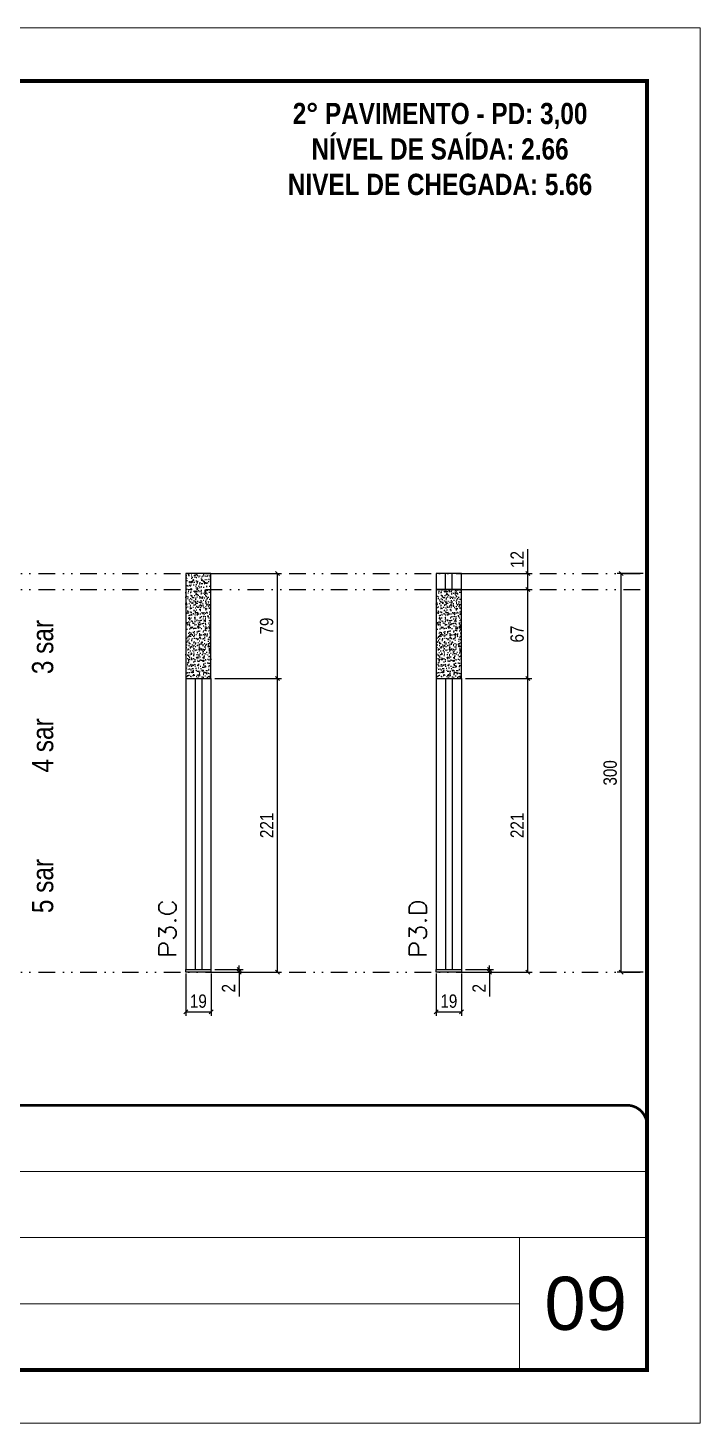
# Model space of a CAD drawing. Extents: x 14400 to 24104, y -21631 to 6985.
# Drawn here: x 15393 to 15898, y 3638 to 4688 of the extents above; entities that cross this region are included whole.
import ezdxf

# ---------------------------------------------------------------- set-up
doc = ezdxf.new("R2010")
doc.units = 0
for name, pattern in [('CONTINUO', [0]), ('DASHED', [0.75, 0.5, -0.25]), ('DIVIDE2', [0.625, 0.25, -0.125, 0, -0.125, 0, -0.125])]:
    doc.linetypes.add(name, pattern=pattern)
for name, color, linetype, lineweight in [('CARIMBO', 255, 'Continuous', 9), ('Folhas', 255, 'Continuous', 9), ('SARRAFO DE PRESSAO', 251, 'DASHED', 9), ('Texto Seção', 7, 'Continuous', 15)]:
    doc.layers.add(name, color=color, linetype=linetype, lineweight=lineweight)
for name, color, linetype in [('COTA', 241, 'Continuous'), ('NOMENCLATURA', 7, 'Continuous'), ('Nível', 160, 'Continuous'), ('Painéis', 200, 'Continuous'), ('SARR_2.2x7', 40, 'Continuous')]:
    doc.layers.add(name, color=color, linetype=linetype)
doc.styles.add('ARIAL', font='arial.ttf')
doc.styles.add('ARIAL_NARROW', font='ARIALN.TTF', dxfattribs={"height": 0.2})
doc.styles.add('COTA TECNICA', font='techl___.ttf', dxfattribs={"height": 10})
doc.styles.add('COTA TECNICA-50', font='techl___.ttf', dxfattribs={"height": 10})
doc.styles.add('REGUA-120', font='ROMANS.shx', dxfattribs={"height": 15})
doc.styles.add('ROMANC', font='techb___.ttf', dxfattribs={"height": 2.5})
doc.dimstyles.new('COTA PAINEL-50', dxfattribs={"dimtxt": 10, "dimasz": 3, "dimexe": 3, "dimexo": 3, "dimgap": 3, "dimtad": 1, "dimdec": 1, "dimzin": 12, "dimdsep": 46, "dimtxsty": 'COTA TECNICA-50', "dimblk1": 'OBLIQUE', "dimblk2": 'OBLIQUE', "dimsah": 1, "dimcen": 0.9, "dimclrd": 4, "dimclre": 4, "dimclrt": 240, "dimadec": 1, "dimazin": 3, "dimtfac": 1, "dimtdec": 1, "dimtmove": 0, "dimatfit": 3, "dimfxl": 1, "dimtolj": 1, "dimtzin": 12, "dimarcsym": 0})
doc.dimstyles.new('PAINEL', dxfattribs={"dimtxt": 10, "dimasz": 3, "dimexe": 3, "dimexo": 3, "dimgap": 3, "dimtad": 1, "dimdec": 1, "dimzin": 12, "dimdsep": 46, "dimtxsty": 'COTA TECNICA', "dimblk1": 'OBLIQUE', "dimblk2": 'OBLIQUE', "dimsah": 1, "dimcen": 0.9, "dimclrd": 4, "dimclre": 4, "dimclrt": 240, "dimadec": 1, "dimazin": 3, "dimtfac": 1, "dimtdec": 1, "dimtmove": 0, "dimatfit": 3, "dimfxl": 1, "dimtolj": 1, "dimtzin": 12, "dimarcsym": 0})

# ---------------------------------------------------------------- blocks, each defined once
blk = doc.blocks.new('9999999999')
at = {"color": 30, "linetype": 'CONTINUO'}
for p, q in [((98564.6, 34379.6), (99584, 34379.6)), ((98564.6, 34329.8), (99488, 34329.8)), ((99584, 34329.8), (99488, 34329.8)), ((99488, 34329.8), (99488, 34230.2)), ((98564.6, 34280), (99488, 34280))]:
    blk.add_line(p, q, dxfattribs=at)
at = {"color": 30, "linetype": 'CONTINUO', "const_width": 2}
blk.add_lwpolyline([(99584, 34230.2), (99584, 34414.4, 0.414214), (99569, 34429.4), (98229, 34429.4, 0.414214), (98214, 34414.4), (98214, 34245.2, 0.414214), (98229, 34230.2), (99584, 34230.2)], format="xyb", dxfattribs=at)
at = {"layer": 'Folhas'}
blk.add_lwpolyline([(98139, 34190.2), (99624, 34190.2), (99624, 35240.2), (98139, 35240.2)], close=True, dxfattribs=at)
at = {"layer": 'Folhas', "color": 30, "const_width": 3}
blk.add_lwpolyline([(98214, 34230.2), (99584, 34230.2), (99584, 35200.2), (98214, 35200.2)], close=True, dxfattribs=at)
blk = doc.blocks.new('_Oblique')
at = {"color": 0, "linetype": 'ByBlock', "lineweight": -2}
blk.add_line((-0.5, -0.5), (0.5, 0.5), dxfattribs=at)
blk = doc.blocks.new('*D1935')
at = {"layer": 'COTA', "color": 4, "lineweight": -2, "transparency": 16777216}
for p, q in [((15855.5, 4276.9), (15836, 4276.9)), ((15839, 3976.9), (15839, 4276.9)), ((15855.5, 3976.9), (15836, 3976.9))]:
    blk.add_line(p, q, dxfattribs=at)
at = {"layer": 'Defpoints', "color": 0, "transparency": 16777216}
for p in [(15839, 4276.9), (15858.5, 4276.9), (15858.5, 3976.9)]:
    blk.add_point(p, dxfattribs=at)
at = {"layer": 'COTA', "color": 4, "lineweight": -2, "transparency": 16777216, "xscale": 3, "yscale": 3, "zscale": 3}
for p, rotation in [((15839, 4276.9), 90), ((15839, 3976.9), 270)]:
    blk.add_blockref('_Oblique', p, dxfattribs=dict(at, rotation=rotation))
at = {"layer": 'COTA', "color": 240, "transparency": 16777216, "insert": (15830.8, 4126.9), "char_height": 10, "attachment_point": 5, "rotation": 90, "style": 'COTA TECNICA'}
blk.add_mtext('\\A1;300', dxfattribs=at)
blk = doc.blocks.new('*D1936')
at = {"layer": 'COTA', "color": 4, "lineweight": -2, "transparency": 16777216}
for p, q in [((15511.4, 3975.9), (15511.4, 3944)), ((15530.4, 3975.9), (15530.4, 3944)), ((15511.4, 3947), (15530.4, 3947))]:
    blk.add_line(p, q, dxfattribs=at)
at = {"layer": 'Defpoints', "color": 0, "transparency": 16777216}
for p in [(15511.4, 3978.9), (15530.4, 3978.9), (15530.4, 3947)]:
    blk.add_point(p, dxfattribs=at)
at = {"layer": 'COTA', "color": 4, "lineweight": -2, "transparency": 16777216, "xscale": 3, "yscale": 3, "zscale": 3, "rotation": 180}
blk.add_blockref('_Oblique', (15511.4, 3947), dxfattribs=at)
at = {"layer": 'COTA', "color": 4, "lineweight": -2, "transparency": 16777216, "xscale": 3, "yscale": 3, "zscale": 3}
blk.add_blockref('_Oblique', (15530.4, 3947), dxfattribs=at)
at = {"layer": 'COTA', "color": 240, "transparency": 16777216, "insert": (15520.9, 3955.1), "char_height": 10, "attachment_point": 5, "style": 'COTA TECNICA'}
blk.add_mtext('\\A1;19', dxfattribs=at)
blk = doc.blocks.new('*D1937')
at = {"layer": 'COTA', "color": 4, "lineweight": -2, "transparency": 16777216}
for p, q in [((15551.6, 3978.9), (15551.6, 3981.9)), ((15533.4, 3978.9), (15554.6, 3978.9)), ((15533.4, 3976.9), (15554.6, 3976.9)), ((15551.6, 3978.9), (15551.6, 3976.9)), ((15551.6, 3976.9), (15551.6, 3958.7))]:
    blk.add_line(p, q, dxfattribs=at)
at = {"layer": 'Defpoints', "color": 0, "transparency": 16777216}
for p in [(15530.4, 3978.9), (15530.4, 3976.9), (15551.6, 3978.9)]:
    blk.add_point(p, dxfattribs=at)
at = {"layer": 'COTA', "color": 4, "lineweight": -2, "transparency": 16777216, "xscale": 3, "yscale": 3, "zscale": 3}
for p, rotation in [((15551.6, 3978.9), 270), ((15551.6, 3976.9), 90)]:
    blk.add_blockref('_Oblique', p, dxfattribs=dict(at, rotation=rotation))
at = {"layer": 'COTA', "color": 240, "transparency": 16777216, "insert": (15543.6, 3964.8), "char_height": 10, "attachment_point": 5, "rotation": 90, "style": 'COTA TECNICA-50'}
blk.add_mtext('\\A1;2', dxfattribs=at)
blk = doc.blocks.new('*D1938')
at = {"layer": 'COTA', "color": 4, "lineweight": -2, "transparency": 16777216}
for p, q in [((15533.4, 4197.9), (15583.4, 4197.9)), ((15580.4, 3976.9), (15580.4, 4197.9)), ((15533.4, 3976.9), (15583.4, 3976.9))]:
    blk.add_line(p, q, dxfattribs=at)
at = {"layer": 'Defpoints', "color": 0, "transparency": 16777216}
for p in [(15530.4, 4197.9), (15580.4, 4197.9), (15530.4, 3976.9)]:
    blk.add_point(p, dxfattribs=at)
at = {"layer": 'COTA', "color": 4, "lineweight": -2, "transparency": 16777216, "xscale": 3, "yscale": 3, "zscale": 3}
for p, rotation in [((15580.4, 4197.9), 90), ((15580.4, 3976.9), 270)]:
    blk.add_blockref('_Oblique', p, dxfattribs=dict(at, rotation=rotation))
at = {"layer": 'COTA', "color": 240, "transparency": 16777216, "insert": (15572.3, 4087.4), "char_height": 10, "attachment_point": 5, "rotation": 90, "style": 'COTA TECNICA-50'}
blk.add_mtext('\\A1;221', dxfattribs=at)
blk = doc.blocks.new('*D1939')
at = {"layer": 'COTA', "color": 4, "lineweight": -2, "transparency": 16777216}
for p, q in [((15533.4, 4276.9), (15583.4, 4276.9)), ((15580.4, 4197.9), (15580.4, 4276.9)), ((15533.4, 4197.9), (15583.4, 4197.9))]:
    blk.add_line(p, q, dxfattribs=at)
at = {"layer": 'Defpoints', "color": 0, "transparency": 16777216}
for p in [(15530.4, 4276.9), (15580.4, 4276.9), (15530.4, 4197.9)]:
    blk.add_point(p, dxfattribs=at)
at = {"layer": 'COTA', "color": 4, "lineweight": -2, "transparency": 16777216, "xscale": 3, "yscale": 3, "zscale": 3}
for p, rotation in [((15580.4, 4276.9), 90), ((15580.4, 4197.9), 270)]:
    blk.add_blockref('_Oblique', p, dxfattribs=dict(at, rotation=rotation))
at = {"layer": 'COTA', "color": 240, "transparency": 16777216, "insert": (15572.3, 4237.4), "char_height": 10, "attachment_point": 5, "rotation": 90, "style": 'COTA TECNICA'}
blk.add_mtext('\\A1;79', dxfattribs=at)
blk = doc.blocks.new('*D1940')
at = {"layer": 'COTA', "color": 4, "lineweight": -2, "transparency": 16777216}
for p, q in [((15699.9, 3975.9), (15699.9, 3944)), ((15718.9, 3975.9), (15718.9, 3944)), ((15699.9, 3947), (15718.9, 3947))]:
    blk.add_line(p, q, dxfattribs=at)
at = {"layer": 'Defpoints', "color": 0, "transparency": 16777216}
for p in [(15699.9, 3978.9), (15718.9, 3978.9), (15718.9, 3947)]:
    blk.add_point(p, dxfattribs=at)
at = {"layer": 'COTA', "color": 4, "lineweight": -2, "transparency": 16777216, "xscale": 3, "yscale": 3, "zscale": 3, "rotation": 180}
blk.add_blockref('_Oblique', (15699.9, 3947), dxfattribs=at)
at = {"layer": 'COTA', "color": 4, "lineweight": -2, "transparency": 16777216, "xscale": 3, "yscale": 3, "zscale": 3}
blk.add_blockref('_Oblique', (15718.9, 3947), dxfattribs=at)
at = {"layer": 'COTA', "color": 240, "transparency": 16777216, "insert": (15709.4, 3955.1), "char_height": 10, "attachment_point": 5, "style": 'COTA TECNICA'}
blk.add_mtext('\\A1;19', dxfattribs=at)
blk = doc.blocks.new('*D1941')
at = {"layer": 'COTA', "color": 4, "lineweight": -2, "transparency": 16777216}
for p, q in [((15740.1, 3978.9), (15740.1, 3981.9)), ((15721.9, 3978.9), (15743.1, 3978.9)), ((15721.9, 3976.9), (15743.1, 3976.9)), ((15740.1, 3978.9), (15740.1, 3976.9)), ((15740.1, 3976.9), (15740.1, 3958.7))]:
    blk.add_line(p, q, dxfattribs=at)
at = {"layer": 'Defpoints', "color": 0, "transparency": 16777216}
for p in [(15718.9, 3978.9), (15718.9, 3976.9), (15740.1, 3978.9)]:
    blk.add_point(p, dxfattribs=at)
at = {"layer": 'COTA', "color": 4, "lineweight": -2, "transparency": 16777216, "xscale": 3, "yscale": 3, "zscale": 3}
for p, rotation in [((15740.1, 3978.9), 270), ((15740.1, 3976.9), 90)]:
    blk.add_blockref('_Oblique', p, dxfattribs=dict(at, rotation=rotation))
at = {"layer": 'COTA', "color": 240, "transparency": 16777216, "insert": (15732.1, 3964.8), "char_height": 10, "attachment_point": 5, "rotation": 90, "style": 'COTA TECNICA-50'}
blk.add_mtext('\\A1;2', dxfattribs=at)
blk = doc.blocks.new('*D1942')
at = {"layer": 'COTA', "color": 4, "lineweight": -2, "transparency": 16777216}
for p, q in [((15721.9, 4197.9), (15771.9, 4197.9)), ((15768.9, 3976.9), (15768.9, 4197.9)), ((15721.9, 3976.9), (15771.9, 3976.9))]:
    blk.add_line(p, q, dxfattribs=at)
at = {"layer": 'Defpoints', "color": 0, "transparency": 16777216}
for p in [(15718.9, 4197.9), (15768.9, 4197.9), (15718.9, 3976.9)]:
    blk.add_point(p, dxfattribs=at)
at = {"layer": 'COTA', "color": 4, "lineweight": -2, "transparency": 16777216, "xscale": 3, "yscale": 3, "zscale": 3}
for p, rotation in [((15768.9, 4197.9), 90), ((15768.9, 3976.9), 270)]:
    blk.add_blockref('_Oblique', p, dxfattribs=dict(at, rotation=rotation))
at = {"layer": 'COTA', "color": 240, "transparency": 16777216, "insert": (15760.8, 4087.4), "char_height": 10, "attachment_point": 5, "rotation": 90, "style": 'COTA TECNICA-50'}
blk.add_mtext('\\A1;221', dxfattribs=at)
blk = doc.blocks.new('*D1944')
at = {"layer": 'COTA', "color": 4, "lineweight": -2, "transparency": 16777216}
for p, q in [((15721.9, 4264.9), (15771.9, 4264.9)), ((15768.9, 4197.9), (15768.9, 4264.9)), ((15721.9, 4197.9), (15771.9, 4197.9))]:
    blk.add_line(p, q, dxfattribs=at)
at = {"layer": 'Defpoints', "color": 0, "transparency": 16777216}
for p in [(15718.9, 4264.9), (15768.9, 4264.9), (15718.9, 4197.9)]:
    blk.add_point(p, dxfattribs=at)
at = {"layer": 'COTA', "color": 4, "lineweight": -2, "transparency": 16777216, "xscale": 3, "yscale": 3, "zscale": 3}
for p, rotation in [((15768.9, 4264.9), 90), ((15768.9, 4197.9), 270)]:
    blk.add_blockref('_Oblique', p, dxfattribs=dict(at, rotation=rotation))
at = {"layer": 'COTA', "color": 240, "transparency": 16777216, "insert": (15760.8, 4231.4), "char_height": 10, "attachment_point": 5, "rotation": 90, "style": 'COTA TECNICA'}
blk.add_mtext('\\A1;67', dxfattribs=at)
blk = doc.blocks.new('*D1943')
at = {"layer": 'COTA', "color": 4, "lineweight": -2, "transparency": 16777216}
for p, q in [((15768.9, 4276.9), (15768.9, 4295.2)), ((15721.9, 4276.9), (15771.9, 4276.9)), ((15768.9, 4264.9), (15768.9, 4276.9)), ((15721.9, 4264.9), (15771.9, 4264.9))]:
    blk.add_line(p, q, dxfattribs=at)
at = {"layer": 'Defpoints', "color": 0, "transparency": 16777216}
for p in [(15718.9, 4276.9), (15768.9, 4276.9), (15718.9, 4264.9)]:
    blk.add_point(p, dxfattribs=at)
at = {"layer": 'COTA', "color": 4, "lineweight": -2, "transparency": 16777216, "xscale": 3, "yscale": 3, "zscale": 3}
for p, rotation in [((15768.9, 4276.9), 90), ((15768.9, 4264.9), 270)]:
    blk.add_blockref('_Oblique', p, dxfattribs=dict(at, rotation=rotation))
at = {"layer": 'COTA', "color": 240, "transparency": 16777216, "insert": (15760.8, 4287.5), "char_height": 10, "attachment_point": 5, "rotation": 90, "style": 'COTA TECNICA'}
blk.add_mtext('\\A1;12', dxfattribs=at)

msp = doc.modelspace()

# ---------------------------------------------------------------- hatches: boundary and pattern name
at = {"layer": 'COTA'}
h = msp.add_hatch(dxfattribs=at)
h.set_pattern_fill('AR-CONC', color=256, scale=0.03)
h.set_pattern_definition([(50, (-3228.6796, -28), (5.4655401, -0.4781726), [0.5715, -6.2865]), (355, (-3228.6796, -28), (-1.0573026, 5.7317054), [0.4572, -5.0292175]), (100.451445, (-3228.224, -28.04), (4.4082374, 5.2535326), [0.4857003, -5.3427073]), (46.1842, (-3228.6796, -26.476), (8.1323712, -1.2612698), [0.85725, -9.42975]), (96.635558, (-3228.002, -26.581), (7.122124, 7.4227837), [0.7285507, -8.0140682]), (351.18415, (-3228.68, -26.476), (7.122124, 7.4227837), [0.685799, -7.543792]), (21, (-3227.9176, -26.857), (4.5484317, -3.0679559), [0.5715, -6.2865]), (326, (-3227.9176, -26.857), (1.8540609, 5.525639), [0.4572, -5.0292]), (71.451445, (-3227.5386, -27.1127), (6.4024926, 2.457683), [0.4857003, -5.3426981]), (37.5, (-3228.6796, -28), (0.0926581, 2.53665117), [0, -4.96824, 0, -5.1054, 0, -5.04825]), (7.5, (-3228.6796, -28), (2.00458988, 3.00541724), [0, -2.91084, 0, -4.85394, 0, -1.92405]), (327.5, (-3230.379, -28), (4.06771786, -0.17186232), [0, -1.905, 0, -5.9436, 0, -7.8867]), (317.5, (-3231.141, -28), (4.44387544, 0.7627947), [0, -2.4765, 0, -3.94716, 0, -5.6007])])
h.paths.add_polyline_path([(15530.37, 4276.86), (15511.37, 4276.86), (15511.37, 4197.86), (15530.37, 4197.86)])
h = msp.add_hatch(dxfattribs=at)
h.set_pattern_fill('AR-CONC', color=256, scale=0.03)
h.set_pattern_definition([(50, (-3040.1793, -28), (5.4655401, -0.4781726), [0.5715, -6.2865]), (355, (-3040.179, -28), (-1.0573026, 5.7317054), [0.4572, -5.0292175]), (100.451445, (-3039.724, -28.04), (4.4082374, 5.2535326), [0.4857003, -5.3427073]), (46.1842, (-3040.179, -26.476), (8.1323712, -1.2612698), [0.85725, -9.42975]), (96.635558, (-3039.5016, -26.581), (7.122124, 7.4227837), [0.7285507, -8.0140682]), (351.18415, (-3040.179, -26.476), (7.122124, 7.4227837), [0.685799, -7.543792]), (21, (-3039.4173, -26.857), (4.5484317, -3.0679559), [0.5715, -6.2865]), (326, (-3039.417, -26.857), (1.8540609, 5.525639), [0.4572, -5.0292]), (71.451445, (-3039.038, -27.1127), (6.4024926, 2.457683), [0.4857003, -5.3426981]), (37.5, (-3040.1793, -28), (0.0926581, 2.53665117), [0, -4.96824, 0, -5.1054, 0, -5.04825]), (7.5, (-3040.1793, -28), (2.00458988, 3.00541724), [0, -2.91084, 0, -4.85394, 0, -1.92405]), (327.5, (-3041.8785, -28), (4.06771786, -0.17186232), [0, -1.905, 0, -5.9436, 0, -7.8867]), (317.5, (-3042.6405, -28), (4.44387544, 0.7627947), [0, -2.4765, 0, -3.94716, 0, -5.6007])])
h.paths.add_polyline_path([(15718.87, 4264.86), (15699.87, 4264.86), (15699.87, 4197.86), (15718.87, 4197.86)])

# ---------------------------------------------------------------- linework, layer by layer
for points in [[(15511.37, 4197.86), (15530.37, 4197.86), (15530.37, 4276.86), (15511.37, 4276.86)], [(15699.87, 4197.86), (15718.87, 4197.86), (15718.87, 4264.86), (15699.87, 4264.86)]]:
    msp.add_lwpolyline(points, close=True, dxfattribs=at)
at = {"layer": 'Nível', "color": 4, "linetype": 'DIVIDE2', "ltscale": 50}
for p, q in [((14488.47, 4276.86), (15858.47, 4276.86)), ((14488.47, 4264.86), (15858.47, 4264.86)), ((14488.47, 3976.86), (15858.47, 3976.86)), ((14488.47, 3976.86), (15858.47, 3976.86))]:
    msp.add_line(p, q, dxfattribs=at)
at = {"layer": 'Painéis'}
for p, q in [((15511.37, 4197.86), (15511.37, 3978.86)), ((15511.37, 4197.86), (15530.37, 4197.86)), ((15530.37, 4197.86), (15530.37, 3978.86)), ((15699.87, 4197.86), (15699.87, 3978.86)), ((15699.87, 4197.86), (15718.87, 4197.86)), ((15718.87, 4197.86), (15718.87, 3978.86)), ((15511.37, 3978.86), (15530.37, 3978.86)), ((15511.37, 3976.86), (15511.37, 3978.86)), ((15530.37, 3976.86), (15511.37, 3976.86)), ((15530.37, 3978.86), (15530.37, 3976.86)), ((15699.87, 3978.86), (15718.87, 3978.86)), ((15699.87, 3976.86), (15699.87, 3978.86)), ((15718.87, 3976.86), (15699.87, 3976.86)), ((15718.87, 3978.86), (15718.87, 3976.86))]:
    msp.add_line(p, q, dxfattribs=at)
msp.add_lwpolyline([(15699.87, 4264.86), (15718.87, 4264.86), (15718.87, 4276.86), (15699.87, 4276.86)], close=True, dxfattribs=at)
at = {"layer": 'SARR_2.2x7'}
for p, q in [((15706.87, 4264.86), (15706.87, 4276.86)), ((15711.87, 4264.86), (15711.87, 4276.86)), ((15518.37, 4197.86), (15518.37, 3978.86)), ((15523.37, 4197.86), (15523.37, 3978.86)), ((15706.87, 4197.86), (15706.87, 3978.86)), ((15711.87, 4197.86), (15711.87, 3978.86))]:
    msp.add_line(p, q, dxfattribs=at)

# ---------------------------------------------------------------- block references
at = {"layer": 'SARRAFO DE PRESSAO', "color": 6, "linetype": 'ByBlock'}
msp.add_blockref('9999999999', (-83725.51, -30552.63), dxfattribs=at)

# ---------------------------------------------------------------- texts
at = {"layer": 'CARIMBO', "style": 'ARIAL'}
msp.add_text('09', height=40, dxfattribs=at).set_placement((15781.33, 3707.72))
at = {"layer": 'NOMENCLATURA', "style": 'ARIAL_NARROW'}
for s, p in [('3 sar', (15411.66, 4201.22)), ('4 sar', (15411.66, 4127.22)), ('5 sar', (15411.66, 4021.38))]:
    msp.add_text(s, height=16, rotation=90, dxfattribs=at).set_placement(p)
at = {"layer": 'NOMENCLATURA', "color": 2, "insert": (15702.79, 4631.16), "char_height": 16, "attachment_point": 2, "style": 'ROMANC'}
msp.add_mtext_dynamic_manual_height_columns('2° PAVIMENTO - PD: 3,00\\PNÍVEL DE SAÍDA: 2.66\\PNIVEL DE CHEGADA: 5.66', width=432.3511, gutter_width=1, heights=[0], dxfattribs=at)
at = {"layer": 'Texto Seção', "style": 'REGUA-120', "width": 1.1}
for s, p in [('P3.C', (15504.12, 3987.62)), ('P3.D', (15692.62, 3987.62))]:
    msp.add_text(s, height=13, rotation=90, dxfattribs=at).set_placement(p)

# ---------------------------------------------------------------- dimensions: what is measured, and where the dimension line sits
at = {"layer": 'COTA'}
for base, p1, p2, dimstyle, picture, middle in [((15768.86, 4276.86), (15718.87, 4264.86), (15718.87, 4276.86), 'PAINEL', '*D1943', (15760.81, 4287.52)), ((15580.36, 4276.86), (15530.37, 4197.86), (15530.37, 4276.86), 'PAINEL', '*D1939', (15572.26, 4237.36)), ((15839.01, 4276.86), (15858.47, 3976.86), (15858.47, 4276.86), 'PAINEL', '*D1935', (15830.79, 4126.86)), ((15768.86, 4264.86), (15718.87, 4197.86), (15718.87, 4264.86), 'PAINEL', '*D1944', (15760.76, 4231.36)), ((15580.36, 4197.86), (15530.37, 3976.86), (15530.37, 4197.86), 'COTA PAINEL-50', '*D1938', (15572.3, 4087.36)), ((15768.86, 4197.86), (15718.87, 3976.86), (15718.87, 4197.86), 'COTA PAINEL-50', '*D1942', (15760.81, 4087.36))]:
    dim = msp.add_linear_dim(base=base, p1=p1, p2=p2, angle=90, dimstyle=dimstyle, dxfattribs=at)
    dim.commit()
    dim.dimension.update_dxf_attribs({"geometry": picture, "text_midpoint": middle})
for base, p1, p2, picture, middle in [((15551.57, 3978.86), (15530.37, 3976.86), (15530.37, 3978.86), '*D1937', (15551.57, 3964.8)), ((15740.07, 3978.86), (15718.87, 3976.86), (15718.87, 3978.86), '*D1941', (15740.07, 3964.8))]:
    dim = msp.add_linear_dim(base=base, p1=p1, p2=p2, angle=90, dimstyle='COTA PAINEL-50', dxfattribs=at)
    dim.commit()
    dim.dimension.update_dxf_attribs({"geometry": picture, "text_midpoint": middle, "dimtype": 160})
for base, p1, p2, picture, middle in [((15530.37, 3946.97), (15511.37, 3978.86), (15530.37, 3978.86), '*D1936', (15520.87, 3955.05)), ((15718.87, 3946.97), (15699.87, 3978.86), (15718.87, 3978.86), '*D1940', (15709.37, 3955.05))]:
    dim = msp.add_linear_dim(base=base, p1=p1, p2=p2, dimstyle='PAINEL', override={"dimarcsym": 2}, dxfattribs=at)
    dim.commit()
    dim.dimension.update_dxf_attribs({"geometry": picture, "text_midpoint": middle})

doc.saveas('drawing.dxf')
